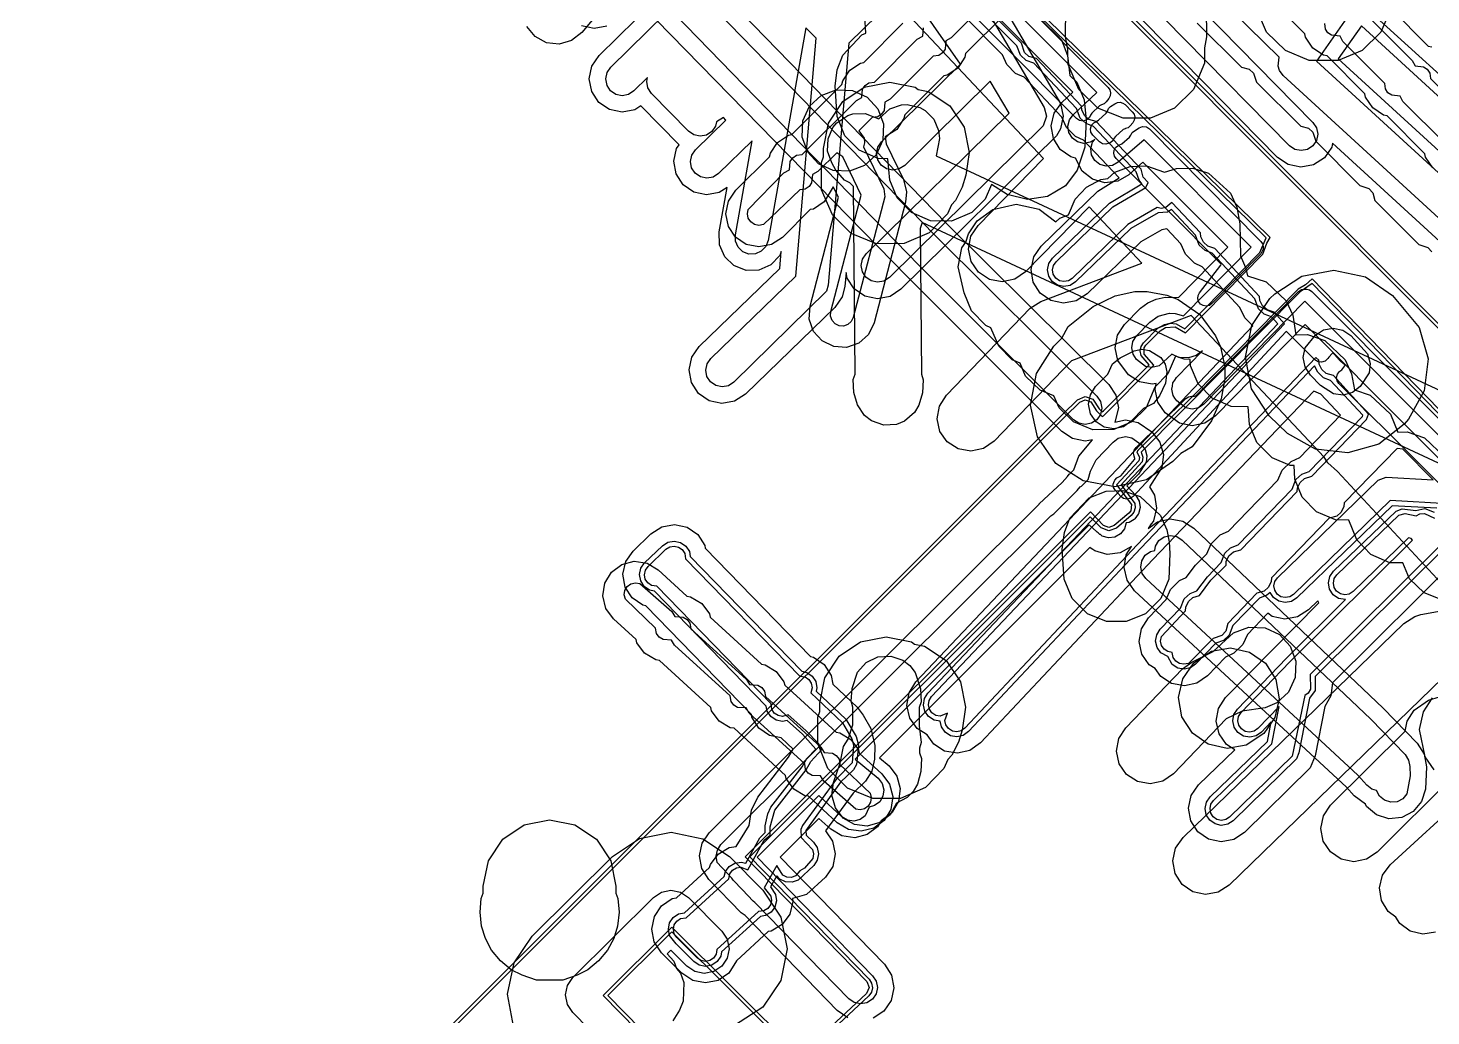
# Model space of a CAD drawing. Header units: metres. Extents: x -2677 to -840, y 169 to 1487.
# Drawn here: x -2528.4 to -2443.7, y 413.3 to 472.9 of the extents above; entities that cross this region are included whole.
import ezdxf

# ---------------------------------------------------------------- set-up
doc = ezdxf.new("R2010")
doc.units = ezdxf.units.M
doc.layers.add('AI_GREENING_EXCLUSIONS', color=1, linetype='Continuous')
doc.layers.add('AI_GREENING_LAWN', color=82, linetype='Continuous')

msp = doc.modelspace()

# ---------------------------------------------------------------- linework, layer by layer
at = {"layer": 'AI_GREENING_EXCLUSIONS'}
for points in [[(-2504.963, 516.833), (-2382.249, 393.893)], [(-2505.104, 516.692), (-2382.39, 393.752)], [(-2387.467, 392.398), (-2451.342, 456.39), (-2457.455, 450.169), (-2457.777, 449.949), (-2458.159, 449.87), (-2458.543, 449.943), (-2459.081, 450.365), (-2459.082, 450.366), (-2459.082, 450.366), (-2459.083, 450.367), (-2459.192, 450.527), (-2459.302, 450.688), (-2459.302, 450.689), (-2459.302, 450.689), (-2459.342, 450.88), (-2459.382, 451.07), (-2459.382, 451.071), (-2459.382, 451.071), (-2459.346, 451.262), (-2459.31, 451.453), (-2459.309, 451.454), (-2459.309, 451.455), (-2459.203, 451.617), (-2459.096, 451.78), (-2457.523, 453.384), (-2457.907, 453.106), (-2458.371, 452.961), (-2458.957, 452.994), (-2459.38, 453.18), (-2460.142, 452.481), (-2460.58, 452.376), (-2460.963, 452.449), (-2461.504, 452.873), (-2461.723, 453.195), (-2461.803, 453.577), (-2461.73, 453.961), (-2461.516, 454.287), (-2460.697, 455.121), (-2460.204, 455.474), (-2459.527, 455.654), (-2459.173, 455.642), (-2458.669, 455.496), (-2454.592, 459.646), (-2461.049, 466.115), (-2462.62, 464.766), (-2462.96, 464.575), (-2463.348, 464.528), (-2463.723, 464.633), (-2464.03, 464.874), (-2464.222, 465.214), (-2464.269, 465.601), (-2464.163, 465.977), (-2464.033, 466.144), (-2464.302, 465.976), (-2464.687, 465.911), (-2465.067, 466), (-2465.385, 466.226), (-2465.591, 466.557), (-2465.655, 466.942), (-2465.567, 467.322), (-2465.34, 467.64), (-2463.911, 468.982), (-2509.706, 514.861)], [(-2388.078, 391.571), (-2451.336, 454.969), (-2456.741, 449.468), (-2457.386, 449.029), (-2458.15, 448.87), (-2458.917, 449.015), (-2459.777, 449.648), (-2459.782, 449.652), (-2459.783, 449.653), (-2459.784, 449.653), (-2460.003, 449.975), (-2460.222, 450.296), (-2460.222, 450.297), (-2460.223, 450.298), (-2460.302, 450.679), (-2460.382, 451.06), (-2460.382, 451.061), (-2460.382, 451.062), (-2460.315, 451.418), (-2460.571, 451.376), (-2461.338, 451.522), (-2461.991, 451.949), (-2462.644, 452.804), (-2462.803, 453.568), (-2462.658, 454.335), (-2462.23, 454.988), (-2461.265, 455.956), (-2460.82, 456.277), (-2460.324, 456.505), (-2459.791, 456.631), (-2458.971, 456.616), (-2455.999, 459.64), (-2461.123, 464.773), (-2461.969, 464.007), (-2462.649, 463.624), (-2463.424, 463.531), (-2464.175, 463.741), (-2464.789, 464.223), (-2465.186, 465.02), (-2465.479, 465.088), (-2466.114, 465.542), (-2466.527, 466.204), (-2466.655, 466.974), (-2466.479, 467.734), (-2466.025, 468.369), (-2465.347, 469.005), (-2509.724, 513.463)], [(-2496.283, 485.035), (-2472.986, 461.08), (-2463.192, 451.354), (-2462.759, 450.705), (-2462.606, 449.94), (-2462.817, 449.086), (-2462.181, 449.219), (-2461.414, 449.073), (-2460.579, 448.496), (-2460.096, 447.884), (-2459.884, 447.132), (-2459.976, 446.358), (-2460.732, 445.183), (-2460.417, 444.67), (-2460.295, 443.899), (-2460.476, 443.14), (-2460.49, 443.122), (-2460.491, 443.117), (-2460.617, 442.946), (-2460.816, 442.672), (-2460.247, 443.074), (-2459.486, 443.245), (-2458.717, 443.113), (-2458.057, 442.696), (-2446.622, 431.833), (-2444.573, 429.714), (-2444.15, 429.058), (-2444.011, 428.291), (-2444.069, 426.928), (-2444.302, 426.183), (-2444.802, 425.584), (-2445.494, 425.222), (-2446.271, 425.152), (-2447.016, 425.385), (-2447.615, 425.885), (-2447.687, 426.024), (-2448.378, 426.538), (-2448.834, 427.057), (-2461.625, 438.913), (-2462.081, 439.546), (-2462.26, 440.306), (-2462.134, 441.076), (-2461.819, 441.585), (-2462.5, 441.199), (-2463.274, 441.104), (-2464.026, 441.312), (-2464.15, 441.408), (-2464.184, 441.418), (-2464.322, 441.53), (-2477.028, 428.831), (-2476.453, 428.344), (-2475.976, 427.726), (-2475.773, 426.972), (-2475.874, 426.199), (-2476.263, 425.522), (-2476.924, 425.034), (-2477.144, 424.665), (-2477.77, 424.199), (-2478.527, 424.008), (-2479.299, 424.122), (-2479.969, 424.522), (-2480.689, 425.172), (-2483.03, 422.833), (-2476.728, 416.369), (-2476.303, 415.715), (-2476.16, 414.948), (-2476.322, 414.184), (-2476.764, 413.541), (-2477.418, 413.116)], [(-2496.999, 484.337), (-2473.702, 460.382), (-2463.899, 450.646), (-2463.682, 450.322), (-2463.606, 449.939), (-2463.682, 449.557), (-2463.899, 449.232), (-2464.223, 449.015), (-2464.606, 448.939), (-2464.988, 449.015), (-2465.313, 449.232), (-2474.654, 458.565), (-2498.569, 483.153)], [(-2528.442, 387.162), (-2465.966, 449.575), (-2465.966, 449.575), (-2465.076, 450.429), (-2464.617, 450.624), (-2464.144, 450.463), (-2463.77, 449.893), (-2463.592, 449.709), (-2463.505, 449.774), (-2460.751, 452.535), (-2461.239, 453.116), (-2461.289, 453.38), (-2461.236, 453.643), (-2461.088, 453.867), (-2460.218, 454.748), (-2459.818, 454.988), (-2459.492, 455.056), (-2459.121, 455.023), (-2458.584, 454.727), (-2454.061, 459.329), (-2453.69, 460.207), (-2475.758, 481.813)], [(-2528.304, 387.018), (-2465.827, 449.43), (-2464.938, 450.285), (-2464.609, 450.424), (-2464.609, 450.424), (-2464.272, 450.309), (-2463.931, 449.773), (-2463.591, 449.42), (-2463.514, 449.471), (-2460.471, 452.532), (-2461.053, 453.19), (-2461.051, 453.567), (-2460.946, 453.726), (-2460.09, 454.594), (-2459.758, 454.797), (-2459.178, 454.831), (-2458.546, 454.48), (-2453.888, 459.22), (-2453.642, 459.893), (-2453.432, 460.234), (-2475.617, 481.955)], [(-2473.031, 478.18), (-2467.086, 468.077), (-2466.947, 467.559), (-2467.147, 466.967), (-2476.435, 457.815), (-2476.761, 457.601), (-2477.145, 457.528), (-2477.527, 457.608), (-2477.849, 457.827), (-2478.064, 458.153), (-2478.136, 458.537), (-2478.057, 458.919), (-2477.838, 459.241), (-2469.206, 467.732), (-2470.347, 469.659), (-2475.507, 464.584), (-2475.833, 464.37), (-2476.216, 464.297), (-2476.598, 464.376), (-2476.921, 464.596), (-2477.135, 464.922), (-2477.208, 465.305), (-2477.129, 465.687), (-2476.909, 466.01), (-2472.146, 470.695), (-2475.397, 475.372), (-2478.881, 471.951), (-2480.12, 457.36), (-2480.228, 456.985), (-2485.826, 451.493), (-2486.154, 451.281), (-2486.538, 451.211), (-2486.92, 451.293), (-2487.24, 451.515), (-2487.452, 451.843), (-2487.522, 452.227), (-2487.44, 452.609), (-2487.218, 452.929), (-2482.081, 457.903), (-2480.862, 472.263), (-2481.475, 472.876), (-2483.755, 460.04), (-2483.897, 459.677), (-2484.167, 459.396), (-2484.524, 459.239), (-2484.914, 459.231), (-2485.278, 459.373), (-2485.278, 459.373), (-2485.559, 459.643), (-2485.716, 460), (-2485.724, 460.39), (-2484.715, 466.071), (-2486.746, 464.089), (-2487.073, 463.876), (-2487.457, 463.805), (-2487.838, 463.885), (-2488.16, 464.106), (-2488.373, 464.433), (-2488.444, 464.817), (-2488.363, 465.199), (-2488.143, 465.52), (-2486.299, 467.319), (-2486.456, 467.48), (-2486.878, 467.213), (-2486.935, 466.944), (-2487.156, 466.622), (-2487.484, 466.41), (-2487.867, 466.339), (-2488.249, 466.42), (-2488.57, 466.641), (-2490.798, 468.928), (-2491.01, 469.256), (-2491.081, 469.634), (-2491.029, 469.884), (-2491.854, 469.073), (-2492.18, 468.859), (-2492.563, 468.786), (-2492.945, 468.866), (-2493.268, 469.085), (-2493.482, 469.411), (-2493.555, 469.795), (-2493.476, 470.177), (-2493.256, 470.499), (-2482.265, 481.31)], [(-2489.05, 479.713), (-2495.01, 472.606), (-2495.619, 472.117), (-2496.368, 471.898), (-2497.144, 471.983), (-2497.828, 472.358), (-2498.316, 472.967)], [(-2463.067, 479.593), (-2450.855, 467.171), (-2450.641, 466.844), (-2450.568, 466.461), (-2450.647, 466.079), (-2450.867, 465.757), (-2451.193, 465.543), (-2451.576, 465.47), (-2451.958, 465.549), (-2452.281, 465.769), (-2464.873, 478.577)], [(-2440.078, 457.133), (-2449.679, 465.92), (-2449.727, 465.689), (-2450.166, 465.043), (-2450.818, 464.615), (-2451.585, 464.47), (-2452.349, 464.628), (-2452.994, 465.067), (-2465.587, 477.876)], [(-2471.643, 477.74), (-2466.093, 468.317), (-2465.947, 467.551), (-2466.105, 466.787), (-2466.347, 466.367), (-2475.734, 457.102), (-2476.386, 456.674), (-2477.153, 456.528), (-2477.917, 456.687), (-2478.562, 457.126), (-2478.991, 457.778), (-2479.053, 458.107), (-2479.124, 457.276), (-2479.281, 456.65), (-2479.725, 456.008), (-2485.131, 450.774), (-2485.787, 450.351), (-2486.554, 450.211), (-2487.317, 450.376), (-2487.959, 450.82), (-2488.382, 451.476), (-2488.522, 452.243), (-2488.357, 453.006), (-2487.913, 453.648), (-2483.046, 458.36), (-2482.959, 459.381), (-2483.054, 459.139), (-2483.594, 458.576), (-2484.309, 458.262), (-2485.089, 458.246), (-2485.816, 458.53), (-2486.379, 459.07), (-2486.379, 459.07), (-2486.693, 459.785), (-2486.709, 460.565), (-2486.231, 463.254), (-2486.702, 462.948), (-2487.469, 462.805), (-2488.232, 462.966), (-2488.876, 463.408), (-2489.301, 464.062), (-2489.444, 464.829), (-2489.283, 465.592), (-2489.12, 465.829), (-2491.45, 468.165), (-2491.805, 467.932), (-2492.572, 467.786), (-2493.336, 467.945), (-2493.981, 468.384), (-2494.409, 469.036), (-2494.555, 469.803), (-2494.396, 470.567), (-2493.958, 471.212), (-2489.522, 475.575)], [(-2443.012, 433.646), (-2455.922, 421.146), (-2456.577, 420.723), (-2457.345, 420.584), (-2458.108, 420.748), (-2458.75, 421.192), (-2459.173, 421.848), (-2459.312, 422.616), (-2459.148, 423.378), (-2458.704, 424.02), (-2445.361, 436.939), (-2444.705, 437.362), (-2444.335, 437.469), (-2441.784, 437.943), (-2449.369, 446.115), (-2449.964, 446.623), (-2450.175, 446.964), (-2458.207, 455.519), (-2465.443, 452.791), (-2470.107, 447.942), (-2470.747, 447.496), (-2471.509, 447.329), (-2472.277, 447.467), (-2472.935, 447.888), (-2473.381, 448.528), (-2473.548, 449.29), (-2473.41, 450.058), (-2472.989, 450.715), (-2467.942, 455.959), (-2467.28, 456.372), (-2461.181, 458.682), (-2464.38, 462.076), (-2468.223, 458.155), (-2468.867, 457.715), (-2469.631, 457.555), (-2470.398, 457.7), (-2471.051, 458.127), (-2471.491, 458.772), (-2471.651, 459.535), (-2471.507, 460.302), (-2471.08, 460.955), (-2467.125, 464.99), (-2478.437, 477.017)], [(-2439.403, 457.87), (-2452.653, 469.997), (-2452.883, 470.312), (-2452.963, 470.565), (-2452.892, 471.118), (-2458.441, 476.535)], [(-2478.949, 413.135), (-2479.592, 413.577), (-2485.141, 419.31), (-2485.373, 419.471), (-2487.332, 421.488), (-2487.756, 422.143), (-2487.897, 422.91), (-2487.733, 423.673), (-2487.31, 424.296), (-2467.386, 444.145), (-2467.386, 444.145), (-2467.386, 444.146), (-2466.002, 445.451), (-2465.686, 445.796), (-2465.576, 445.937), (-2465.537, 445.96), (-2465.303, 446.216), (-2464.988, 447.038), (-2464.174, 448.025), (-2464.605, 447.939), (-2465.371, 448.091), (-2466.02, 448.524), (-2475.369, 457.866), (-2492.299, 475.218)], [(-2470.109, 474.88), (-2472.697, 472.278), (-2473.022, 472.106), (-2473.074, 471.599), (-2473.225, 471.372), (-2473.451, 471.219), (-2473.79, 471.179), (-2476.377, 468.577), (-2476.702, 468.405), (-2476.754, 467.898), (-2476.905, 467.67), (-2477.132, 467.518), (-2477.47, 467.478), (-2478.285, 466.659), (-2477.963, 466.214), (-2477.927, 465.943), (-2477.99, 465.707), (-2476.761, 463.172), (-2476.714, 462.69), (-2478.613, 455.401), (-2478.733, 455.156), (-2478.937, 454.974), (-2479.195, 454.885), (-2479.467, 454.901), (-2479.713, 455.02), (-2479.895, 455.224), (-2479.984, 455.482), (-2479.968, 455.755), (-2478.134, 462.793), (-2479.25, 465.096), (-2479.611, 465.335), (-2480.749, 464.205), (-2481.075, 464.035), (-2481.13, 463.528), (-2481.282, 463.302), (-2481.51, 463.151), (-2481.849, 463.113), (-2484.04, 461.011), (-2484.308, 460.958), (-2484.576, 461.012), (-2484.802, 461.165), (-2484.953, 461.392), (-2485.006, 461.661), (-2484.952, 461.928), (-2482.8, 464.141), (-2482.474, 464.311), (-2482.419, 464.818), (-2482.267, 465.044), (-2482.039, 465.195), (-2481.7, 465.234), (-2478.428, 468.5), (-2478.103, 468.673), (-2478.051, 469.179), (-2477.9, 469.407), (-2477.673, 469.559), (-2477.335, 469.6), (-2474.747, 472.202), (-2474.422, 472.374), (-2474.371, 472.881)], [(-2467.348, 473.454), (-2466.038, 472.149), (-2465.677, 471.22), (-2465.544, 470.002), (-2465.123, 469.603), (-2464.676, 468.528), (-2464.543, 467.311), (-2464.637, 465.685), (-2465.088, 464.294), (-2465.806, 463.348), (-2466.885, 462.705), (-2468.097, 462.524), (-2469.314, 462.823), (-2470.259, 463.424), (-2470.643, 462.547), (-2471.453, 461.737), (-2472.685, 461.222), (-2473.954, 461.239), (-2475.105, 461.737), (-2475.96, 462.614), (-2476.413, 463.698), (-2476.529, 464.981), (-2477.112, 464.998), (-2478.263, 465.496), (-2479.118, 466.373), (-2479.588, 467.538), (-2479.716, 469.357), (-2479.586, 470.355), (-2479.247, 471.23), (-2478.087, 472.452), (-2477.858, 472.558), (-2477.973, 474.598)], [(-2443.373, 443.897), (-2446.073, 444.043), (-2451.822, 438.477), (-2452.15, 438.265), (-2452.534, 438.196), (-2452.915, 438.278), (-2453.236, 438.5), (-2453.437, 438.812), (-2453.635, 438.64), (-2454.092, 438.469), (-2455.694, 436.805), (-2455.918, 436.234), (-2456.268, 435.91), (-2456.722, 435.741), (-2457.94, 434.476), (-2458.26, 434.254), (-2458.641, 434.17), (-2459.025, 434.24), (-2459.354, 434.45), (-2459.613, 434.939), (-2460.05, 435.169), (-2460.272, 435.49), (-2460.355, 435.871), (-2460.286, 436.255), (-2460.075, 436.583), (-2458.85, 437.85), (-2458.626, 438.425), (-2458.277, 438.748), (-2457.863, 438.91), (-2457.232, 439.753), (-2456.402, 440.608), (-2456.177, 441.181), (-2455.828, 441.505), (-2455.372, 441.675), (-2452.109, 445.046), (-2451.885, 445.619), (-2451.536, 445.942), (-2451.08, 446.113), (-2447.868, 449.435), (-2447.839, 449.504), (-2449.79, 451.602), (-2450.222, 451.768), (-2450.572, 452.092), (-2450.755, 452.481), (-2461.245, 441.485), (-2471.656, 430.411), (-2471.974, 430.185), (-2472.355, 430.098), (-2472.739, 430.164), (-2473.07, 430.372), (-2473.295, 430.69), (-2473.376, 431.047), (-2473.737, 431.108), (-2474.068, 431.316), (-2474.293, 431.634), (-2474.38, 432.015), (-2474.314, 432.399), (-2474.107, 432.73), (-2452.981, 455.028), (-2453.366, 455.444), (-2453.798, 455.609), (-2454.148, 455.933), (-2454.372, 456.527), (-2456.942, 459.285), (-2457.374, 459.451), (-2457.724, 459.774), (-2457.948, 460.368), (-2459.399, 461.922), (-2459.632, 461.765), (-2460.196, 461.722), (-2461.848, 460.777), (-2465.187, 457.547), (-2465.515, 457.335), (-2465.899, 457.266), (-2466.28, 457.348), (-2466.601, 457.57), (-2466.813, 457.898), (-2466.882, 458.282), (-2466.8, 458.663), (-2466.578, 458.984), (-2463.149, 462.302), (-2461.189, 463.458), (-2461.356, 463.693), (-2461.527, 464.199), (-2464.117, 466.935), (-2464.559, 467.103), (-2464.909, 467.427), (-2465.133, 468.012), (-2467.717, 470.74), (-2468.172, 470.91), (-2468.521, 471.234), (-2468.746, 471.796), (-2471.389, 474.478)], [(-2442.712, 444.161), (-2446.188, 444.35), (-2452.031, 438.692), (-2452.261, 438.544), (-2452.529, 438.495), (-2452.796, 438.553), (-2453.021, 438.708), (-2453.169, 438.938), (-2453.218, 439.207), (-2453.16, 439.474), (-2453.005, 439.698), (-2446.923, 445.586), (-2446.444, 445.765), (-2443.607, 445.612), (-2445.44, 447.45), (-2445.781, 447.487), (-2448.975, 444.217), (-2448.994, 443.99), (-2449.154, 443.658), (-2449.422, 443.415), (-2449.872, 443.29), (-2453.356, 439.69), (-2453.375, 439.463), (-2453.535, 439.131), (-2453.803, 438.888), (-2454.253, 438.763), (-2455.988, 436.937), (-2456.113, 436.481), (-2456.356, 436.213), (-2456.883, 436.034), (-2458.38, 434.529), (-2458.647, 434.47), (-2458.916, 434.519), (-2459.145, 434.666), (-2459.301, 434.891), (-2459.353, 435.191), (-2459.612, 435.238), (-2459.841, 435.385), (-2459.997, 435.61), (-2460.055, 435.876), (-2460.007, 436.145), (-2458.556, 437.696), (-2458.537, 437.925), (-2458.377, 438.257), (-2458.109, 438.5), (-2457.701, 438.625), (-2457.016, 439.545), (-2456.107, 440.454), (-2456.088, 440.681), (-2455.928, 441.013), (-2455.66, 441.256), (-2455.211, 441.381), (-2451.815, 444.892), (-2451.796, 445.119), (-2451.636, 445.451), (-2451.368, 445.694), (-2450.919, 445.819), (-2447.624, 449.255), (-2447.495, 449.576), (-2449.623, 451.891), (-2450.054, 452.017), (-2450.323, 452.259), (-2450.482, 452.591), (-2450.502, 452.836), (-2450.676, 452.992), (-2461.463, 441.691), (-2471.874, 430.617), (-2472.097, 430.459), (-2472.363, 430.398), (-2472.632, 430.444), (-2472.863, 430.59), (-2473.021, 430.812), (-2473.082, 431.079), (-2472.926, 431.523), (-2473.361, 431.343), (-2473.63, 431.388), (-2473.861, 431.534), (-2474.019, 431.757), (-2474.08, 432.023), (-2474.034, 432.292), (-2473.889, 432.523), (-2452.569, 455.026), (-2453.199, 455.733), (-2453.631, 455.858), (-2453.899, 456.101), (-2454.058, 456.433), (-2454.078, 456.678), (-2456.775, 459.574), (-2457.207, 459.699), (-2457.475, 459.942), (-2457.635, 460.274), (-2457.654, 460.519), (-2459.378, 462.34), (-2459.748, 462.041), (-2460.016, 461.987), (-2460.256, 462.033), (-2462.03, 461.019), (-2465.396, 457.762), (-2465.625, 457.615), (-2465.894, 457.566), (-2466.161, 457.623), (-2466.386, 457.779), (-2466.534, 458.008), (-2466.582, 458.277), (-2466.525, 458.544), (-2466.369, 458.769), (-2462.94, 462.086), (-2460.951, 463.249), (-2460.804, 463.551), (-2461.107, 463.861), (-2461.233, 464.351), (-2463.952, 467.226), (-2464.391, 467.352), (-2464.66, 467.594), (-2464.819, 467.927), (-2464.839, 468.164), (-2467.555, 471.033), (-2468.004, 471.159), (-2468.273, 471.401), (-2468.452, 471.952), (-2471.23, 474.772)], [(-2443.626, 464.429), (-2444.06, 465.077), (-2444.1, 465.276), (-2446.38, 467.57), (-2446.601, 467.614), (-2447.25, 468.047), (-2447.684, 468.695), (-2447.724, 468.894), (-2450.004, 471.188), (-2450.225, 471.231), (-2450.874, 471.664), (-2451.308, 472.313), (-2451.348, 472.512), (-2453.628, 474.805)], [(-2439.747, 466.92), (-2448.098, 474.497), (-2450.653, 470.878), (-2438.052, 459.346)], [(-2469.469, 473.681), (-2471.828, 471.326), (-2471.871, 471.105), (-2472.303, 470.455), (-2472.95, 470.02), (-2473.149, 469.979), (-2475.508, 467.625), (-2475.552, 467.404), (-2475.983, 466.754), (-2476.689, 466.307), (-2476.633, 465.889), (-2475.591, 463.739), (-2475.395, 462.983), (-2475.456, 462.362), (-2477.355, 455.074), (-2477.696, 454.371), (-2478.279, 453.853), (-2479.016, 453.597), (-2479.795, 453.643), (-2480.497, 453.983), (-2481.016, 454.566), (-2481.272, 455.303), (-2481.226, 456.082), (-2479.512, 462.658), (-2479.821, 463.294), (-2480.366, 462.38), (-2481.016, 461.948), (-2481.216, 461.909), (-2482.896, 460.239), (-2483.547, 459.808), (-2484.312, 459.658), (-2485.077, 459.813), (-2485.725, 460.249), (-2486.156, 460.899), (-2486.306, 461.665), (-2486.151, 462.43), (-2485.715, 463.077), (-2483.663, 465.098), (-2483.618, 465.319), (-2483.183, 465.967), (-2482.533, 466.398), (-2482.333, 466.437), (-2479.297, 469.453), (-2479.254, 469.674), (-2478.822, 470.324), (-2478.174, 470.759), (-2477.975, 470.799), (-2475.616, 473.154)], [(-2441.977, 441.005), (-2449.686, 433.358), (-2449.777, 432.576), (-2450.144, 431.92), (-2450.724, 428.939), (-2451.02, 428.217), (-2454.983, 424.315), (-2455.638, 423.892), (-2456.406, 423.753), (-2457.169, 423.917), (-2457.811, 424.361), (-2458.234, 425.017), (-2458.373, 425.785), (-2458.209, 426.547), (-2457.765, 427.189), (-2455.575, 429.309), (-2456.083, 429.635), (-2456.528, 430.276), (-2456.694, 431.039), (-2456.556, 431.807), (-2456.134, 432.463), (-2450.498, 438.186), (-2450.57, 438.297), (-2451.127, 437.759), (-2451.782, 437.336), (-2452.55, 437.196), (-2453.313, 437.36), (-2453.588, 437.55), (-2454.818, 436.274), (-2455.089, 435.675), (-2455.629, 435.135), (-2456.142, 434.9), (-2457.22, 433.782), (-2457.861, 433.337), (-2458.623, 433.171), (-2459.391, 433.309), (-2460.048, 433.731), (-2460.389, 434.222), (-2460.744, 434.449), (-2461.189, 435.09), (-2461.355, 435.853), (-2461.217, 436.621), (-2460.795, 437.277), (-2459.725, 438.387), (-2459.455, 438.984), (-2458.915, 439.524), (-2458.515, 439.711), (-2457.95, 440.449), (-2457.275, 441.147), (-2457.006, 441.74), (-2456.466, 442.28), (-2455.951, 442.516), (-2452.983, 445.585), (-2452.714, 446.178), (-2452.174, 446.718), (-2451.658, 446.954), (-2449.198, 449.497), (-2450.386, 450.773), (-2450.812, 450.959), (-2460.519, 440.798), (-2470.93, 429.723), (-2471.566, 429.272), (-2472.327, 429.099), (-2473.096, 429.23), (-2473.757, 429.645), (-2474.162, 430.217), (-2474.755, 430.59), (-2475.206, 431.226), (-2475.379, 431.987), (-2475.248, 432.756), (-2474.833, 433.417), (-2454.492, 454.889), (-2454.977, 455.374), (-2455.265, 456.014), (-2457.539, 458.456), (-2458.013, 458.675), (-2458.553, 459.215), (-2458.841, 459.856), (-2459.678, 460.754), (-2459.982, 460.692), (-2461.243, 459.971), (-2464.492, 456.828), (-2465.148, 456.405), (-2465.915, 456.266), (-2466.678, 456.431), (-2467.32, 456.875), (-2467.743, 457.531), (-2467.882, 458.299), (-2467.717, 459.061), (-2467.273, 459.703), (-2463.844, 463.02), (-2462.556, 463.828), (-2464.707, 466.101), (-2465.198, 466.327), (-2465.738, 466.868), (-2466.018, 467.488), (-2468.299, 469.9), (-2468.81, 470.134), (-2469.35, 470.675), (-2469.609, 471.245), (-2471.957, 473.628)], [(-2446.105, 474.139), (-2446.752, 472.63), (-2447.896, 471.507), (-2449.341, 470.903), (-2451.079, 470.903), (-2452.524, 471.507), (-2453.668, 472.63), (-2454.315, 474.139)], [(-2446.164, 474.049), (-2443.908, 471.779), (-2443.687, 471.735)], [(-2493.495, 472.977), (-2494.263, 472.84), (-2495.025, 473.007)], [(-2457.844, 473.163), (-2455.178, 470.51), (-2454.711, 470.385), (-2454.443, 470.142), (-2454.264, 469.601), (-2451.598, 466.946), (-2451.134, 466.821), (-2450.865, 466.578), (-2450.686, 466.034), (-2448.028, 463.374), (-2447.484, 463.195), (-2447.241, 462.927), (-2447.116, 462.462), (-2444.457, 459.803), (-2443.913, 459.624), (-2443.671, 459.355)], [(-2442.899, 465.914), (-2445.426, 468.437), (-2445.598, 468.762), (-2446.104, 468.815), (-2446.332, 468.967), (-2446.484, 469.194), (-2446.523, 469.532), (-2449.05, 472.055), (-2449.222, 472.38), (-2449.729, 472.433), (-2449.956, 472.584), (-2450.108, 472.811), (-2450.147, 473.15)], [(-2440.683, 466.355), (-2447.936, 472.993), (-2449.328, 471.021), (-2437.377, 460.083)], [(-2447.365, 473.411), (-2444.862, 470.912), (-2444.69, 470.587), (-2444.184, 470.534), (-2443.956, 470.382), (-2443.804, 470.155), (-2443.765, 469.817), (-2441.261, 467.318)], [(-2440.899, 445.509), (-2474.453, 461.131), (-2474.576, 460.768), (-2474.498, 451.979), (-2474.384, 451.635), (-2474.439, 450.856), (-2474.663, 450.108), (-2474.926, 449.659), (-2475.516, 449.148), (-2475.999, 448.951), (-2476.778, 448.905), (-2477.516, 449.16), (-2477.929, 449.481), (-2478.358, 450.133), (-2478.571, 450.88), (-2478.617, 451.659), (-2478.506, 451.981), (-2478.597, 463.316), (-2478.819, 463.537), (-2479.144, 463.698), (-2479.659, 464.284), (-2479.918, 464.733), (-2480.164, 465.435), (-2480.137, 466.178), (-2479.84, 466.86), (-2479.601, 467.148), (-2478.952, 467.582), (-2478.633, 467.684), (-2477.889, 467.712), (-2477.061, 467.393), (-2476.405, 467.989), (-2475.703, 468.232), (-2475.366, 468.253), (-2474.604, 468.084), (-2474.279, 467.903), (-2473.755, 467.375), (-2473.46, 466.693), (-2473.411, 466.209), (-2473.616, 465.154), (-2440.509, 449.74)], [(-2440.899, 445.509), (-2474.453, 461.131), (-2474.576, 460.768), (-2474.498, 451.979), (-2474.384, 451.635), (-2474.439, 450.856), (-2474.663, 450.108), (-2474.926, 449.659), (-2475.516, 449.148), (-2475.999, 448.951), (-2476.778, 448.905), (-2477.516, 449.16), (-2477.929, 449.481), (-2478.358, 450.133), (-2478.571, 450.88), (-2478.617, 451.659), (-2478.506, 451.981), (-2478.597, 463.316), (-2478.819, 463.537), (-2479.144, 463.698), (-2479.659, 464.284), (-2479.918, 464.733), (-2480.164, 465.435), (-2480.137, 466.178), (-2479.84, 466.86), (-2479.601, 467.148), (-2478.952, 467.582), (-2478.633, 467.684), (-2477.889, 467.712), (-2477.061, 467.393), (-2476.405, 467.989), (-2475.703, 468.232), (-2475.366, 468.253), (-2474.604, 468.084), (-2474.279, 467.903), (-2473.755, 467.375), (-2473.46, 466.693), (-2473.411, 466.209), (-2473.616, 465.154), (-2440.509, 449.74)], [(-2442.982, 438.314), (-2444.147, 438.784), (-2445.024, 439.639), (-2445.438, 440.587), (-2446.212, 440.604), (-2447.363, 441.102), (-2448.218, 441.979), (-2448.688, 443.164), (-2449.501, 443.181), (-2450.652, 443.679), (-2451.507, 444.556), (-2451.96, 445.64), (-2451.998, 446.461), (-2452.232, 446.478), (-2453.316, 446.931), (-2454.238, 447.853), (-2454.691, 448.937), (-2454.776, 450.008), (-2455.788, 450.025), (-2456.939, 450.523), (-2457.794, 451.4), (-2458.247, 452.484), (-2458.264, 452.876), (-2458.639, 452.893), (-2459.157, 453.059), (-2459.619, 451.995), (-2460.414, 451.2), (-2460.926, 449.95), (-2461.8, 449.097), (-2462.883, 448.644), (-2464.149, 448.628), (-2465.31, 449.097), (-2466.184, 449.95), (-2466.499, 450.666), (-2467.332, 451.014), (-2468.206, 451.867), (-2468.546, 452.641), (-2469.022, 452.856), (-2469.832, 453.666), (-2470.317, 454.787), (-2470.614, 454.927), (-2471.467, 455.801), (-2471.92, 456.884), (-2472.282, 458.464), (-2472.282, 458.464), (-2472.052, 459.612), (-2471.824, 459.953), (-2471.648, 460.441), (-2471.139, 461.24), (-2470.188, 461.922), (-2468.788, 462.25), (-2467.388, 461.936), (-2466.392, 461.181), (-2466.14, 461.4), (-2465.627, 461.593), (-2465.214, 462.544), (-2464.536, 463.272), (-2463.657, 463.738), (-2463.235, 463.786), (-2462.826, 464.17), (-2461.895, 464.52), (-2460.901, 464.547), (-2459.818, 464.164), (-2459.103, 464.39), (-2458.109, 464.417), (-2457.16, 464.117), (-2455.835, 462.906), (-2455.449, 462.05), (-2455.267, 461.061), (-2455.235, 459.132), (-2454.93, 458.414), (-2454.816, 457.911), (-2453.689, 457.561), (-2452.465, 456.402), (-2452.079, 455.546), (-2451.891, 454.347), (-2451.183, 454.366), (-2450.133, 454.014), (-2448.909, 452.855), (-2448.523, 451.999), (-2448.343, 451.034), (-2447.402, 450.717), (-2446.178, 449.558), (-2445.73, 448.477), (-2445.163, 448.492), (-2444.113, 448.14), (-2442.889, 446.981)], [(-2386.066, 392.557), (-2416.591, 423.48), (-2441.844, 448.427), (-2450.904, 457.735), (-2451.301, 457.371), (-2451.754, 457.112), (-2458.002, 450.753), (-2461.428, 447.377), (-2461.487, 447.288), (-2461.335, 446.96), (-2461.367, 446.76), (-2462.711, 445.311), (-2461.813, 444.117), (-2461.851, 443.743), (-2461.971, 443.594), (-2462.856, 442.847), (-2463.181, 442.729), (-2463.505, 442.851), (-2464.292, 443.669), (-2485.138, 422.846), (-2477.802, 415.322), (-2477.66, 414.961), (-2477.819, 414.607), (-2481.483, 411.19)], [(-2386.228, 392.438), (-2416.733, 423.338), (-2441.984, 448.285), (-2450.911, 457.457), (-2451.633, 456.95), (-2461.229, 447.274), (-2461.136, 446.969), (-2461.18, 446.689), (-2462.445, 445.298), (-2461.621, 444.173), (-2461.597, 443.906), (-2461.674, 443.65), (-2461.842, 443.442), (-2462.727, 442.694), (-2463.182, 442.529), (-2463.636, 442.7), (-2464.308, 443.37), (-2484.857, 422.845), (-2477.659, 415.462), (-2477.509, 415.229), (-2477.461, 414.956), (-2477.522, 414.686), (-2477.683, 414.461), (-2481.347, 411.044)], [(-2442.681, 441.715), (-2450.719, 433.742), (-2450.728, 432.885), (-2451.064, 432.43), (-2451.706, 429.13), (-2451.854, 428.769), (-2455.678, 425.034), (-2456.006, 424.822), (-2456.39, 424.752), (-2456.771, 424.835), (-2457.092, 425.057), (-2457.304, 425.385), (-2457.374, 425.768), (-2457.291, 426.15), (-2457.069, 426.471), (-2453.609, 429.821), (-2453.38, 430.997), (-2453.974, 430.381), (-2454.295, 430.158), (-2454.676, 430.075), (-2455.06, 430.144), (-2455.388, 430.355), (-2455.611, 430.676), (-2455.694, 431.057), (-2455.625, 431.441), (-2455.414, 431.769), (-2452.457, 434.835), (-2448.888, 438.375), (-2449.322, 438.448), (-2449.643, 438.67), (-2449.855, 438.997), (-2449.925, 439.381), (-2449.842, 439.763), (-2449.62, 440.084), (-2445.834, 443.719), (-2445.469, 443.857), (-2444.652, 443.745), (-2444.1, 443.866), (-2443.547, 443.652)], [(-2442.893, 441.928), (-2451.029, 433.857), (-2451.013, 432.978), (-2451.147, 432.739), (-2451.339, 432.588), (-2452.104, 428.935), (-2455.887, 425.249), (-2456.116, 425.101), (-2456.385, 425.052), (-2456.652, 425.11), (-2456.877, 425.265), (-2457.025, 425.495), (-2457.074, 425.764), (-2457.016, 426.031), (-2456.861, 426.255), (-2453.333, 429.671), (-2452.892, 431.935), (-2454.19, 430.589), (-2454.415, 430.433), (-2454.682, 430.375), (-2454.95, 430.423), (-2455.18, 430.571), (-2455.336, 430.795), (-2455.394, 431.062), (-2455.346, 431.331), (-2455.198, 431.561), (-2452.246, 434.622), (-2444.854, 441.954), (-2444.936, 442.066), (-2445.092, 442.102), (-2448.438, 438.862), (-2448.667, 438.714), (-2448.936, 438.665), (-2449.203, 438.723), (-2449.428, 438.878), (-2449.576, 439.108), (-2449.625, 439.376), (-2449.567, 439.643), (-2449.412, 439.868), (-2445.675, 443.464), (-2445.293, 443.57), (-2444.62, 443.43), (-2444.403, 443.543), (-2444.131, 443.568), (-2443.525, 443.298)], [(-2442.482, 427.599), (-2446.976, 423.139), (-2447.627, 422.708), (-2448.393, 422.559), (-2449.158, 422.714), (-2449.805, 423.15), (-2450.236, 423.8), (-2450.385, 424.566), (-2450.23, 425.331), (-2449.794, 425.978), (-2445.297, 430.441), (-2445.173, 431.05), (-2444.737, 431.697), (-2443.879, 432.314), (-2443.214, 432.508)], [(-2443.548, 428.108), (-2444.076, 428.883), (-2444.425, 430.532), (-2444.177, 431.611), (-2443.635, 432.445)], [(-2443.457, 418.298), (-2444.229, 418.179), (-2444.987, 418.364), (-2445.616, 418.825), (-2445.846, 419.202), (-2446.312, 419.544), (-2446.718, 420.211), (-2446.837, 420.982), (-2446.652, 421.74), (-2446.191, 422.37), (-2441.628, 426.557)], [(-2499.121, 412.638), (-2499.485, 414.555), (-2499.087, 416.465), (-2498.008, 418.058), (-2493.151, 422.881), (-2491.525, 423.959), (-2489.61, 424.333), (-2487.698, 423.946), (-2486.089, 422.865), (-2484.07, 420.843), (-2482.988, 419.22), (-2482.609, 417.306), (-2482.991, 415.393), (-2484.077, 413.772), (-2485.779, 412.674)], [(-2493.613, 411.482), (-2495.555, 413.459), (-2495.873, 413.941), (-2495.985, 414.515), (-2495.869, 415.089), (-2495.542, 415.574), (-2490.685, 420.397), (-2490.197, 420.721), (-2489.627, 420.833), (-2489.053, 420.718), (-2488.566, 420.393), (-2486.547, 418.37), (-2486.223, 417.883), (-2486.109, 417.309), (-2486.224, 416.735), (-2486.549, 416.249), (-2487.036, 415.924), (-2487.61, 415.81), (-2488.184, 415.925), (-2488.671, 416.251), (-2489.633, 417.214), (-2489.849, 417), (-2489.439, 416.55), (-2489.29, 416.113), (-2489.038, 415.824), (-2488.851, 415.27), (-2488.894, 414.144), (-2489.1, 413.596), (-2489.515, 412.964)], [(-2482.02, 411.095), (-2489.575, 418.6), (-2493.721, 414.477), (-2486.547, 407.189)], [(-2482.098, 410.911), (-2489.575, 418.317), (-2493.439, 414.476), (-2486.404, 407.33)]]:
    msp.add_lwpolyline(points, dxfattribs=at)
for points in [[(-2459.75, 476.837), (-2458.453, 475.969), (-2457.585, 474.672), (-2457.281, 473.141), (-2457.281, 472.335), (-2457.412, 471.676), (-2457.412, 470.751), (-2458.075, 469.165), (-2459.219, 468.042), (-2460.664, 467.438), (-2462.325, 467.422), (-2463.847, 468.042), (-2464.991, 469.165), (-2465.638, 470.674), (-2465.654, 471.594), (-2465.803, 472.344), (-2465.803, 473.146), (-2465.499, 474.677), (-2464.631, 475.974), (-2463.334, 476.842), (-2461.803, 477.146), (-2461.281, 477.141), (-2459.75, 476.837)], [(-2474.885, 469.303), (-2474.686, 469.169), (-2474.083, 469.05), (-2472.786, 468.182), (-2471.918, 466.885), (-2471.614, 465.354), (-2471.821, 463.983), (-2472.047, 463.258), (-2472.44, 462.468), (-2472.689, 462.201), (-2472.918, 461.652), (-2474.041, 460.508), (-2475.55, 459.861), (-2477.211, 459.845), (-2478.733, 460.465), (-2479.877, 461.588), (-2480.524, 463.097), (-2480.54, 464.758), (-2480.416, 465.094), (-2480.416, 465.607), (-2480.112, 467.138), (-2479.244, 468.435), (-2477.947, 469.303), (-2476.416, 469.607), (-2474.885, 469.303)], [(-2476.822, 466.098), (-2477.231, 465.216), (-2477.93, 464.569), (-2478.847, 464.228), (-2479.833, 464.267), (-2480.715, 464.676), (-2481.362, 465.375), (-2481.703, 466.292), (-2481.664, 467.278), (-2481.255, 468.16), (-2480.556, 468.807), (-2479.639, 469.148), (-2478.653, 469.109), (-2477.771, 468.7), (-2477.124, 468.001), (-2476.783, 467.084), (-2476.822, 466.098)], [(-2449.597, 458.262), (-2447.676, 457.854), (-2446.06, 456.738), (-2444.439, 454.789), (-2443.909, 452.911), (-2444.138, 450.973), (-2445.091, 449.27), (-2445.351, 448.966), (-2446.883, 447.758), (-2448.76, 447.228), (-2450.697, 447.457), (-2452.399, 448.41), (-2453.497, 449.468), (-2454.571, 451.097), (-2454.939, 453.013), (-2454.547, 454.924), (-2453.453, 456.539), (-2453.168, 456.82), (-2451.527, 457.899), (-2449.597, 458.262)], [(-2462.822, 445.186), (-2464.741, 445.535), (-2466.381, 446.592), (-2467.491, 448.197), (-2467.903, 450.103), (-2467.553, 452.023), (-2466.496, 453.662), (-2466.024, 454.15), (-2465.643, 454.849), (-2464.126, 456.074), (-2462.808, 456.704), (-2461.616, 456.961), (-2460.876, 456.973), (-2459.676, 456.755), (-2458.988, 456.483), (-2457.687, 455.574), (-2456.737, 454.304), (-2456.443, 453.625), (-2456.185, 452.433), (-2456.173, 451.693), (-2456.391, 450.493), (-2456.977, 449.155), (-2458.153, 447.599), (-2458.838, 447.196), (-2459.311, 446.708), (-2460.915, 445.598), (-2462.822, 445.186)], [(-2449.061, 454.64), (-2448.576, 454.305), (-2447.557, 453.199), (-2447.398, 452.635), (-2447.466, 452.054), (-2448.012, 451.239), (-2448.472, 450.876), (-2449.035, 450.717), (-2449.616, 450.786), (-2450.402, 451.307), (-2451.007, 451.927), (-2451.329, 452.416), (-2451.439, 452.991), (-2451.321, 453.564), (-2450.709, 454.33), (-2450.216, 454.653), (-2449.637, 454.762), (-2449.061, 454.64)], [(-2463.947, 449.107), (-2464.28, 449.589), (-2464.403, 450.161), (-2464.298, 450.736), (-2463.981, 451.228), (-2463.247, 451.987), (-2462.955, 452.607), (-2462.5, 452.975), (-2461.658, 453.398), (-2461.189, 453.481), (-2460.718, 453.413), (-2460.045, 452.979), (-2459.788, 452.578), (-2459.671, 452.117), (-2459.77, 451.43), (-2460.128, 450.679), (-2460.481, 450.212), (-2461.091, 449.901), (-2461.825, 449.142), (-2462.307, 448.809), (-2462.879, 448.685), (-2463.455, 448.79), (-2463.947, 449.107)], [(-2461.788, 448.146), (-2461.229, 447.736), (-2460.987, 447.43), (-2460.881, 447.054), (-2460.927, 446.667), (-2461.395, 445.942), (-2462.101, 445.242), (-2461.559, 444.656), (-2461.355, 444.323), (-2461.294, 443.938), (-2461.385, 443.558), (-2461.396, 443.543), (-2461.396, 443.543), (-2461.409, 443.525), (-2461.614, 443.243), (-2461.62, 443.239), (-2461.627, 443.229), (-2461.66, 443.214), (-2461.946, 443.038), (-2462.111, 443.012), (-2462.136, 443.001), (-2462.234, 442.648), (-2462.474, 442.341), (-2462.813, 442.149), (-2463.201, 442.101), (-2463.577, 442.205), (-2463.693, 442.296), (-2463.719, 442.304), (-2463.827, 442.4), (-2463.884, 442.445), (-2463.909, 442.474), (-2464.375, 442.891), (-2478.508, 428.749), (-2477.111, 427.591), (-2476.873, 427.282), (-2476.771, 426.905), (-2476.821, 426.518), (-2477.016, 426.18), (-2477.325, 425.942), (-2477.66, 425.852), (-2477.886, 425.335), (-2478.199, 425.102), (-2478.578, 425.007), (-2478.964, 425.064), (-2479.299, 425.264), (-2480.695, 426.561), (-2484.412, 422.842), (-2477.444, 415.671), (-2477.232, 415.344), (-2477.16, 414.96), (-2477.241, 414.579), (-2477.462, 414.257), (-2477.789, 414.044), (-2478.173, 413.973), (-2478.555, 414.054), (-2478.876, 414.275), (-2484.551, 420.095), (-2484.656, 420.168), (-2485.306, 420.87), (-2485.868, 421.446), (-2485.954, 421.569), (-2486.826, 422.512), (-2486.897, 422.896), (-2486.821, 423.264), (-2486.604, 423.589), (-2466.681, 443.436), (-2466.509, 443.551), (-2465.091, 444.965), (-2464.923, 445.18), (-2464.838, 445.217), (-2464.421, 445.633), (-2464.298, 446.137), (-2463.941, 446.809), (-2462.93, 447.874), (-2462.624, 448.116), (-2462.172, 448.219), (-2461.788, 448.146)], [(-2459.686, 442.59), (-2459.531, 441.871), (-2459.492, 441.154), (-2459.569, 439.609), (-2460.039, 438.444), (-2460.961, 437.522), (-2462.126, 437.052), (-2463.314, 437.052), (-2464.479, 437.522), (-2465.401, 438.444), (-2465.871, 439.609), (-2465.999, 441.428), (-2465.869, 442.426), (-2465.53, 443.301), (-2464.37, 444.523), (-2463.34, 444.93), (-2462.346, 444.957), (-2461.296, 444.605), (-2460.072, 443.446), (-2459.686, 442.59)], [(-2487.244, 422.386), (-2486.781, 423.014), (-2486.114, 423.418), (-2485.685, 423.483), (-2484.909, 424.743), (-2484.751, 425.663), (-2484.383, 426.463), (-2482.517, 428.876), (-2482.236, 429.348), (-2482.964, 430.031), (-2483.67, 430.181), (-2484.313, 430.623), (-2484.737, 431.278), (-2484.769, 431.451), (-2491.14, 437.995), (-2491.32, 438.034), (-2491.96, 438.48), (-2492.382, 439.137), (-2492.52, 439.905), (-2492.353, 440.667), (-2491.908, 441.308), (-2490.828, 442.348), (-2490.171, 442.77), (-2489.403, 442.908), (-2488.64, 442.741), (-2488, 442.296), (-2487.578, 441.639), (-2487.549, 441.474), (-2481.187, 434.938), (-2481.014, 434.902), (-2480.372, 434.459), (-2479.947, 433.805), (-2479.849, 433.278), (-2478.378, 431.884), (-2478.008, 431.408), (-2477.561, 430.607), (-2477.308, 429.568), (-2477.334, 428.739), (-2477.488, 428.03), (-2477.885, 427.423), (-2478.612, 426.705), (-2480.287, 424.413), (-2479.871, 423.802), (-2479.712, 423.038), (-2479.857, 422.272), (-2480.285, 421.619), (-2481.429, 420.585), (-2482.282, 420.331), (-2482.255, 420.154), (-2482.442, 419.397), (-2482.904, 418.768), (-2483.572, 418.364), (-2483.746, 418.338), (-2485.673, 416.578), (-2486.128, 415.827), (-2486.777, 415.394), (-2487.542, 415.243), (-2488.308, 415.396), (-2488.956, 415.83), (-2490.194, 417.069), (-2490.627, 417.718), (-2490.778, 418.484), (-2490.625, 419.249), (-2490.191, 419.897), (-2489.542, 420.33), (-2489.297, 420.379), (-2487.286, 422.215), (-2487.244, 422.386)], [(-2460.16, 441.935), (-2459.841, 442.16), (-2459.46, 442.246), (-2459.076, 442.179), (-2458.746, 441.971), (-2447.371, 431.168), (-2445.292, 429.019), (-2445.08, 428.691), (-2445.011, 428.307), (-2444.987, 427.748), (-2445.18, 426.662), (-2445.43, 426.362), (-2445.776, 426.181), (-2446.164, 426.146), (-2446.537, 426.263), (-2446.836, 426.513), (-2447.011, 426.848), (-2447.307, 426.934), (-2447.611, 427.179), (-2448.152, 427.789), (-2460.943, 439.644), (-2461.171, 439.961), (-2461.26, 440.341), (-2461.198, 440.726), (-2460.993, 441.058), (-2460.676, 441.286), (-2460.412, 441.348), (-2460.368, 441.605), (-2460.16, 441.935)], [(-2486.338, 421.961), (-2486.107, 422.276), (-2485.773, 422.477), (-2485.387, 422.536), (-2485.107, 422.467), (-2484.249, 424.001), (-2483.933, 424.329), (-2483.928, 424.719), (-2483.772, 425.456), (-2483.589, 425.856), (-2481.708, 428.289), (-2481.413, 428.78), (-2480.873, 429.359), (-2481.679, 430.259), (-2482.608, 431.071), (-2482.893, 431.018), (-2483.275, 431.099), (-2483.596, 431.321), (-2483.808, 431.648), (-2483.865, 431.955), (-2490.609, 438.883), (-2490.92, 438.951), (-2491.24, 439.174), (-2491.451, 439.502), (-2491.52, 439.886), (-2491.437, 440.267), (-2491.214, 440.588), (-2490.134, 441.628), (-2489.805, 441.839), (-2489.421, 441.908), (-2489.04, 441.825), (-2488.72, 441.602), (-2488.509, 441.274), (-2488.455, 440.971), (-2481.716, 434.048), (-2481.41, 433.983), (-2481.088, 433.762), (-2480.876, 433.435), (-2480.805, 433.051), (-2480.848, 432.847), (-2479.066, 431.158), (-2478.434, 430.119), (-2478.307, 429.6), (-2478.411, 428.416), (-2478.609, 428.112), (-2479.393, 427.355), (-2481.484, 424.435), (-2481.467, 424.17), (-2481.011, 423.734), (-2480.791, 423.411), (-2480.712, 423.029), (-2480.784, 422.646), (-2480.998, 422.32), (-2481.94, 421.445), (-2482.308, 421.315), (-2482.698, 421.335), (-2483.05, 421.503), (-2483.238, 421.712), (-2483.618, 421.033), (-2483.312, 420.585), (-2483.254, 420.2), (-2483.347, 419.821), (-2483.578, 419.507), (-2483.912, 419.305), (-2484.222, 419.258), (-2486.566, 417.117), (-2486.617, 416.859), (-2486.834, 416.535), (-2487.159, 416.318), (-2487.542, 416.243), (-2487.924, 416.319), (-2488.249, 416.536), (-2489.309, 417.598), (-2489.702, 418.1), (-2489.778, 418.483), (-2489.702, 418.865), (-2489.485, 419.19), (-2489.16, 419.406), (-2488.801, 419.477), (-2486.413, 421.658), (-2486.338, 421.961)], [(-2485.905, 422.054), (-2485.671, 422.195), (-2485.401, 422.236), (-2484.989, 422.063), (-2483.987, 423.855), (-2483.639, 424.152), (-2483.635, 424.657), (-2483.35, 425.674), (-2481.465, 428.113), (-2481.17, 428.604), (-2480.517, 429.337), (-2480.713, 429.687), (-2481.473, 430.477), (-2482.54, 431.42), (-2482.889, 431.318), (-2483.156, 431.375), (-2483.381, 431.53), (-2483.53, 431.759), (-2483.568, 432.08), (-2490.477, 439.178), (-2490.8, 439.226), (-2491.024, 439.382), (-2491.172, 439.612), (-2491.22, 439.88), (-2491.162, 440.147), (-2491.006, 440.371), (-2489.926, 441.412), (-2489.696, 441.56), (-2489.427, 441.608), (-2489.16, 441.55), (-2488.936, 441.394), (-2488.788, 441.164), (-2488.751, 440.845), (-2481.849, 433.754), (-2481.528, 433.707), (-2481.303, 433.553), (-2481.154, 433.324), (-2481.105, 433.055), (-2481.185, 432.753), (-2479.273, 430.94), (-2478.696, 429.973), (-2478.607, 429.609), (-2478.687, 428.532), (-2479.627, 427.55), (-2481.676, 424.736), (-2481.777, 424.497), (-2481.767, 424.018), (-2481.067, 423.294), (-2481.012, 423.027), (-2481.063, 422.758), (-2481.566, 422.171), (-2481.834, 422.003), (-2482.093, 421.703), (-2482.351, 421.612), (-2482.624, 421.626), (-2482.87, 421.744), (-2483.236, 422.33), (-2483.985, 420.99), (-2483.595, 420.483), (-2483.553, 420.213), (-2483.619, 419.948), (-2483.781, 419.728), (-2484.014, 419.587), (-2484.337, 419.559), (-2486.846, 417.268), (-2486.894, 416.974), (-2487.046, 416.747), (-2487.273, 416.596), (-2487.541, 416.543), (-2487.809, 416.596), (-2488.036, 416.748), (-2489.274, 417.987), (-2489.425, 418.215), (-2489.478, 418.483), (-2489.425, 418.75), (-2489.273, 418.977), (-2489.046, 419.129), (-2488.697, 419.166), (-2486.124, 421.516), (-2486.067, 421.834), (-2485.905, 422.054)], [(-2487.17, 431.672), (-2487.219, 431.869), (-2490.319, 434.709), (-2490.541, 434.742), (-2491.21, 435.145), (-2491.673, 435.773), (-2491.722, 435.97), (-2493.087, 437.212), (-2493.551, 437.84), (-2493.738, 438.598), (-2493.622, 439.369), (-2493.219, 440.038), (-2492.592, 440.501), (-2491.834, 440.689), (-2491.063, 440.573), (-2490.394, 440.17), (-2488.659, 438.574), (-2488.437, 438.54), (-2487.768, 438.138), (-2487.305, 437.51), (-2487.256, 437.313), (-2484.156, 434.474), (-2483.933, 434.44), (-2483.265, 434.037), (-2482.801, 433.41), (-2482.752, 433.213), (-2479.653, 430.374), (-2479.43, 430.34), (-2478.761, 429.937), (-2478.298, 429.309), (-2478.249, 429.112), (-2476.884, 427.87), (-2476.421, 427.242), (-2476.233, 426.484), (-2476.349, 425.713), (-2476.752, 425.044), (-2477.38, 424.581), (-2478.137, 424.393), (-2478.909, 424.509), (-2479.577, 424.912), (-2481.312, 426.508), (-2481.535, 426.542), (-2482.203, 426.944), (-2482.667, 427.572), (-2482.715, 427.769), (-2485.815, 430.608), (-2486.038, 430.642), (-2486.706, 431.045), (-2487.17, 431.672)], [(-2485.089, 431.835), (-2485.597, 431.865), (-2485.831, 432.006), (-2485.993, 432.226), (-2486.048, 432.562), (-2489.406, 435.619), (-2489.592, 435.936), (-2490.101, 435.965), (-2490.335, 436.106), (-2490.497, 436.326), (-2490.552, 436.662), (-2492.374, 438.393), (-2492.44, 438.658), (-2492.399, 438.929), (-2492.258, 439.163), (-2492.038, 439.325), (-2491.773, 439.39), (-2491.503, 439.35), (-2489.572, 437.664), (-2489.386, 437.347), (-2488.877, 437.317), (-2488.643, 437.176), (-2488.481, 436.957), (-2488.426, 436.62), (-2485.069, 433.564), (-2484.883, 433.247), (-2484.374, 433.217), (-2484.14, 433.076), (-2483.978, 432.856), (-2483.923, 432.52), (-2480.566, 429.463), (-2480.379, 429.146), (-2479.871, 429.117), (-2479.637, 428.976), (-2479.474, 428.756), (-2479.419, 428.42), (-2477.597, 426.689), (-2477.531, 426.424), (-2477.572, 426.153), (-2477.713, 425.92), (-2477.933, 425.757), (-2478.198, 425.692), (-2478.468, 425.732), (-2480.399, 427.418), (-2480.585, 427.735), (-2481.094, 427.765), (-2481.328, 427.906), (-2481.49, 428.125), (-2481.545, 428.462), (-2484.902, 431.518), (-2485.089, 431.835)], [(-2453.753, 431.84), (-2455.128, 431.647), (-2456.094, 431.173), (-2459.281, 427.868), (-2459.922, 427.423), (-2460.685, 427.257), (-2461.453, 427.395), (-2462.109, 427.817), (-2462.554, 428.458), (-2462.721, 429.22), (-2462.582, 429.988), (-2462.16, 430.645), (-2458.73, 434.202), (-2458.172, 434.609), (-2456.892, 435.238), (-2455.656, 436.38), (-2454.739, 436.721), (-2453.753, 436.682), (-2452.871, 436.273), (-2452.224, 435.574), (-2451.883, 434.657), (-2451.922, 433.671), (-2452.331, 432.789), (-2453.03, 432.142), (-2453.753, 431.84)], [(-2474.907, 435.691), (-2474.304, 435.572), (-2473.007, 434.704), (-2472.139, 433.407), (-2471.835, 431.876), (-2472.042, 430.505), (-2472.268, 429.78), (-2472.661, 428.99), (-2472.91, 428.723), (-2473.139, 428.174), (-2474.262, 427.03), (-2475.771, 426.383), (-2477.432, 426.367), (-2478.954, 426.987), (-2480.141, 428.174), (-2480.761, 429.696), (-2480.761, 431.28), (-2480.637, 431.616), (-2480.637, 432.129), (-2480.333, 433.66), (-2479.465, 434.957), (-2478.168, 435.825), (-2476.637, 436.129), (-2475.106, 435.825), (-2474.907, 435.691)], [(-2454.886, 429.597), (-2456.039, 429.395), (-2457.182, 429.649), (-2458.14, 430.321), (-2458.768, 431.309), (-2458.971, 432.462), (-2458.716, 433.604), (-2458.044, 434.563), (-2456.984, 435.26), (-2455.831, 435.462), (-2454.689, 435.208), (-2453.73, 434.536), (-2453.102, 433.548), (-2452.9, 432.395), (-2453.154, 431.253), (-2453.826, 430.294), (-2454.886, 429.597)], [(-2478.631, 431.895), (-2478.745, 432.239), (-2478.689, 433.017), (-2478.349, 433.998), (-2477.831, 434.582), (-2477.129, 434.923), (-2476.35, 434.969), (-2475.613, 434.714), (-2475.2, 434.393), (-2474.885, 433.977), (-2474.558, 432.994), (-2474.512, 432.215), (-2474.631, 431.87), (-2474.638, 430.749), (-2474.51, 429.75), (-2474.621, 429.403), (-2474.616, 429.129), (-2474.494, 428.788), (-2474.531, 428.008), (-2474.736, 427.24), (-2474.989, 426.799), (-2475.351, 426.424), (-2476.003, 426.087), (-2476.396, 425.394), (-2477.013, 424.916), (-2477.766, 424.711), (-2478.54, 424.809), (-2479.218, 425.196), (-2479.695, 425.813), (-2479.901, 426.566), (-2479.802, 427.34), (-2479.414, 428.501), (-2479.2, 429.509), (-2478.926, 429.96), (-2478.638, 430.82), (-2478.631, 431.895)], [(-2478.631, 431.895), (-2478.745, 432.239), (-2478.689, 433.017), (-2478.349, 433.998), (-2477.831, 434.582), (-2477.129, 434.923), (-2476.35, 434.969), (-2475.613, 434.714), (-2475.2, 434.393), (-2474.885, 433.977), (-2474.558, 432.994), (-2474.512, 432.215), (-2474.631, 431.87), (-2474.638, 430.749), (-2474.51, 429.75), (-2474.621, 429.403), (-2474.616, 429.129), (-2474.494, 428.788), (-2474.531, 428.008), (-2474.736, 427.24), (-2474.989, 426.799), (-2475.351, 426.424), (-2476.003, 426.087), (-2476.396, 425.394), (-2477.013, 424.916), (-2477.766, 424.711), (-2478.54, 424.809), (-2479.218, 425.196), (-2479.695, 425.813), (-2479.901, 426.566), (-2479.802, 427.34), (-2479.414, 428.501), (-2479.2, 429.509), (-2478.926, 429.96), (-2478.638, 430.82), (-2478.631, 431.895)], [(-2501.073, 420.33), (-2500.952, 420.659), (-2500.952, 421.085), (-2500.648, 422.616), (-2499.78, 423.913), (-2498.483, 424.781), (-2496.952, 425.085), (-2495.421, 424.781), (-2494.124, 423.913), (-2493.256, 422.616), (-2492.952, 421.085), (-2492.952, 420.659), (-2492.831, 420.33), (-2492.758, 419.518), (-2492.847, 418.669), (-2493.079, 417.927), (-2493.451, 417.224), (-2493.995, 416.57), (-2494.638, 416.037), (-2495.292, 415.702), (-2496.16, 415.417), (-2497.744, 415.417), (-2498.616, 415.702), (-2499.266, 416.037), (-2499.913, 416.57), (-2500.453, 417.224), (-2500.821, 417.927), (-2501.057, 418.669), (-2501.147, 419.518), (-2501.073, 420.33)]]:
    msp.add_lwpolyline(points, close=True, dxfattribs=at)
at = {"layer": 'AI_GREENING_LAWN'}
for points in [[(-2509.44, 515.468), (-2463.219, 469.279), (-2463.117, 469.131), (-2463.073, 468.956), (-2463.095, 468.777), (-2463.179, 468.617), (-2463.336, 468.416), (-2463.465, 468.3), (-2463.625, 468.235), (-2463.633, 468.233), (-2463.749, 468.172), (-2464.209, 467.74), (-2464.289, 467.609), (-2464.359, 467.469), (-2464.5, 467.344), (-2464.531, 467.325), (-2464.739, 467.256), (-2464.957, 467.284), (-2465.142, 467.401), (-2507.344, 509.819)], [(-2386.877, 389.296), (-2449.288, 451.41), (-2449.401, 451.583), (-2449.435, 451.787), (-2449.383, 451.988), (-2449.254, 452.15), (-2449.235, 452.16), (-2449.236, 452.16), (-2449.121, 452.25), (-2448.925, 452.479), (-2448.905, 452.516), (-2448.931, 452.549), (-2449.168, 452.752), (-2449.167, 452.754), (-2449.305, 452.883), (-2449.338, 452.935), (-2449.62, 453.227), (-2449.655, 453.251), (-2449.69, 453.228), (-2449.904, 453.016), (-2449.967, 452.923), (-2450.126, 452.774), (-2450.333, 452.706), (-2450.549, 452.733), (-2450.734, 452.849), (-2452.429, 454.537), (-2452.465, 454.56), (-2452.499, 454.536), (-2461.721, 444.593), (-2461.888, 444.474), (-2462.088, 444.433), (-2462.288, 444.475), (-2462.455, 444.593), (-2462.788, 444.953), (-2462.896, 445.138), (-2462.917, 445.351), (-2462.847, 445.554), (-2462.826, 445.588), (-2462.704, 445.723), (-2462.541, 445.806), (-2462.489, 445.821), (-2462.457, 445.836), (-2462.43, 445.86), (-2462.43, 445.86), (-2461.63, 446.823), (-2461.61, 446.857), (-2461.616, 446.895), (-2461.663, 447.039), (-2461.686, 447.221), (-2461.643, 447.399), (-2461.538, 447.55), (-2458.527, 450.515), (-2458.366, 450.622), (-2458.177, 450.659), (-2458.004, 450.659), (-2457.958, 450.669), (-2457.919, 450.695), (-2451.738, 456.973), (-2451.548, 457.093), (-2451.326, 457.119), (-2451.224, 457.108), (-2451.063, 457.061), (-2450.926, 456.964), (-2386.764, 392.638)]]:
    msp.add_lwpolyline(points, dxfattribs=at)
for points in [[(-2463.195, 468.013), (-2463.072, 468.134), (-2462.825, 468.304), (-2462.668, 468.377), (-2462.496, 468.391), (-2462.329, 468.345), (-2462.187, 468.246), (-2461.764, 467.822), (-2461.659, 467.668), (-2461.618, 467.487), (-2461.645, 467.304), (-2461.738, 467.143), (-2461.89, 466.965), (-2462.023, 466.855), (-2462.186, 466.798), (-2462.194, 466.796), (-2462.313, 466.741), (-2462.789, 466.332), (-2462.873, 466.208), (-2462.951, 466.067), (-2463.095, 465.949), (-2463.154, 465.917), (-2463.359, 465.857), (-2463.569, 465.887), (-2463.748, 466.002), (-2464.15, 466.405), (-2464.265, 466.584), (-2464.295, 466.795), (-2464.234, 466.999), (-2464.095, 467.159), (-2463.97, 467.216), (-2463.8, 467.305), (-2463.34, 467.737), (-2463.272, 467.849), (-2463.27, 467.858), (-2463.195, 468.013)], [(-2461.925, 466.287), (-2461.851, 466.396), (-2461.848, 466.406), (-2461.767, 466.557), (-2461.64, 466.672), (-2461.351, 466.854), (-2461.14, 466.928), (-2460.918, 466.903), (-2460.729, 466.783), (-2453.997, 459.99), (-2453.901, 459.854), (-2453.855, 459.694), (-2453.864, 459.528), (-2453.874, 459.485), (-2454.005, 459.244), (-2456.96, 456.237), (-2457.114, 456.13), (-2457.297, 456.088), (-2457.483, 456.116), (-2457.645, 456.211), (-2457.761, 456.359), (-2457.814, 456.539), (-2457.797, 456.726), (-2457.711, 456.894), (-2456.417, 458.565), (-2456.399, 458.6), (-2456.421, 458.633), (-2462.736, 464.987), (-2462.838, 465.136), (-2462.881, 465.313), (-2462.858, 465.492), (-2462.772, 465.652), (-2462.635, 465.77), (-2462.58, 465.791), (-2462.581, 465.794), (-2462.401, 465.879), (-2461.925, 466.287)]]:
    msp.add_lwpolyline(points, close=True, dxfattribs=at)

doc.saveas('drawing.dxf')
